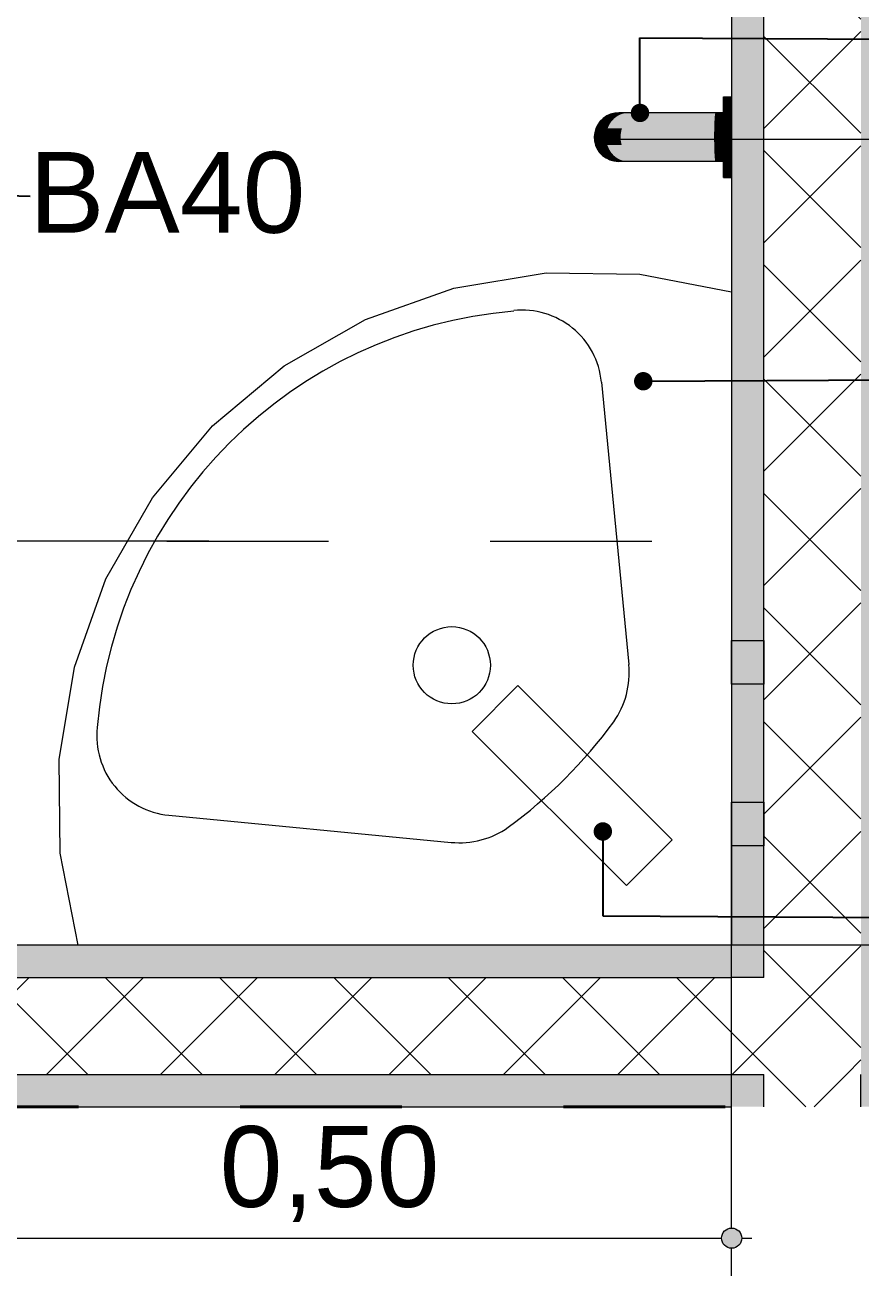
# Model space of a CAD drawing. Header units: metres. Extents: x -1.9 to 95.3, y -2.2 to 2.5.
# Drawn here: x 48.459 to 48.976, y -2.135 to -1.361 of the extents above; entities that cross this region are included whole.
import ezdxf

# ---------------------------------------------------------------- set-up
doc = ezdxf.new("R2010")
doc.units = ezdxf.units.M
doc.header["$MEASUREMENT"] = 0
doc.linetypes.add('Dashed', pattern=[0.035, 0.0225, -0.0125])
for name, color, linetype, lineweight in [('0_Caneta_No__1', 7, 'Continuous', 40), ('NOTAS-DETALHAMENTO.EXEC_Caneta_No__1', 7, 'Continuous', 40), ('NOTAS-DETALHAMENTO.EXEC_Caneta_No__241', 7, 'Continuous', 13), ('PAREDE CONSTRUIR_Caneta_No__241', 7, 'Continuous', 13), ('PAREDE CONSTRUIR_Caneta_No__255', 255, 'Continuous', 0), ('PAREDE CONSTRUIR_Caneta_No__83', 84, 'Continuous', 0)]:
    doc.layers.add(name, color=color, linetype=linetype, lineweight=lineweight)
for name, color, linetype, lineweight, true_color in [('0_Caneta_No__167', 7, 'Continuous', 0, 0x0035d5), ('0_Caneta_No__25', 7, 'Continuous', 13, 0x982312), ('EIXO HIDRÁULICO - Executivo.EXEC_Caneta_No__167', 7, 'Continuous', 0, 0x0035d5), ('LOUCAS-METAIS.ARQ_Caneta_No__13', 7, 'Continuous', 0, 0xaaaaaa), ('LOUCAS-METAIS.ARQ_Caneta_No__18', 7, 'Continuous', 0, 0xdfdfdf), ('LOUCAS-METAIS.ARQ_Caneta_No__96', 7, 'Continuous', 0, 0xb6b6b6)]:
    doc.layers.add(name, color=color, linetype=linetype, lineweight=lineweight, true_color=true_color)
doc.styles.add('GENERATED_STYLE_1', font='arial.ttf')
doc.dimstyles.new('GENERATED_STYLE__1', dxfattribs={"dimtxt": 0.05, "dimasz": 0.02375, "dimexe": 0.18, "dimexo": 0.267183, "dimgap": 0, "dimtad": 1, "dimtih": 1, "dimtoh": 1, "dimzin": 0, "dimdsep": 46, "dimtxsty": 'GENERATED_STYLE_1', "dimblk": 'ARROWHEAD_11', "dimblk1": 'ARROWHEAD_11', "dimblk2": 'ARROWHEAD_11', "dimcen": 0.09, "dimclrd": 256, "dimclre": 256, "dimclrt": 256, "dimadec": 0, "dimazin": 0, "dimtfac": 1, "dimtdec": 4, "dimtmove": 0, "dimatfit": 3, "dimfxl": 0, "dimtolj": 1, "dimtzin": 0, "dimarcsym": 0})
doc.dimstyles.new('GENERATED_STYLE__2', dxfattribs={"dimtxt": 0.05, "dimasz": 0.02375, "dimexe": 0.18, "dimexo": 0.267183, "dimgap": 0, "dimtad": 1, "dimzin": 0, "dimdsep": 46, "dimtxsty": 'GENERATED_STYLE_1', "dimblk": 'ARROWHEAD_11', "dimblk1": 'ARROWHEAD_11', "dimblk2": 'ARROWHEAD_11', "dimcen": 0.09, "dimclrd": 256, "dimclre": 256, "dimclrt": 256, "dimadec": 0, "dimazin": 0, "dimtfac": 1, "dimtdec": 4, "dimtmove": 0, "dimatfit": 3, "dimfxl": 0, "dimtolj": 1, "dimtzin": 0, "dimarcsym": 0})
doc.dimstyles.new('GENERATED_STYLE__3', dxfattribs={"dimtxt": 0.05, "dimasz": 0.02375, "dimexe": 0.18, "dimexo": 0.267183, "dimgap": 0, "dimtad": 1, "dimzin": 0, "dimdsep": 46, "dimtxsty": 'GENERATED_STYLE_1', "dimblk": 'ARROWHEAD_11', "dimblk1": 'ARROWHEAD_11', "dimblk2": 'ARROWHEAD_11', "dimcen": 0.09, "dimclrd": 256, "dimclre": 256, "dimclrt": 256, "dimadec": 0, "dimazin": 0, "dimtfac": 1, "dimtdec": 4, "dimtmove": 0, "dimatfit": 3, "dimfxl": 0, "dimtolj": 1, "dimtzin": 0, "dimarcsym": 0})
doc.dimstyles.new('GENERATED_STYLE__6', dxfattribs={"dimtxt": 0.18, "dimasz": 0.0228, "dimexe": 0.18, "dimexo": 0.0625, "dimgap": 0, "dimtad": 0, "dimtih": 1, "dimtoh": 1, "dimdec": 4, "dimzin": 0, "dimdsep": 46, "dimcen": 0.09, "dimadec": 0, "dimazin": 0, "dimtfac": 1, "dimtdec": 4, "dimtmove": 0, "dimatfit": 3, "dimldrblk": 'ARROWHEAD_11', "dimfxl": 0, "dimtolj": 1, "dimtzin": 0, "dimarcsym": 0})
pattern_1 = [(45, (47.81302, -0.830483), (-0.0353553, 0.0353553), []), (135, (47.81302, -0.830483), (0.0353553, 0.0353553), [])]

# ---------------------------------------------------------------- blocks, each defined once
blk = doc.blocks.new('*D163', base_point=(47.81302, -0.83048))
at = {"layer": '0_Caneta_No__25', "linetype": 'Continuous', "lineweight": 13, "true_color": 0x982312}
for points in [[(49.07873, -1.43142), (49.07921, -1.43381), (49.08056, -1.43584), (49.08259, -1.43719), (49.08498, -1.43767), (49.08737, -1.43719), (49.0894, -1.43584), (49.09076, -1.43381), (49.09123, -1.43142), (49.09076, -1.42903), (49.0894, -1.427), (49.08737, -1.42564), (49.08498, -1.42517), (49.08259, -1.42564), (49.08056, -1.427), (49.07921, -1.42903)], [(49.07873, -1.93), (49.07921, -1.93239), (49.08056, -1.93442), (49.08259, -1.93577), (49.08498, -1.93625), (49.08737, -1.93577), (49.0894, -1.93442), (49.09076, -1.93239), (49.09123, -1.93), (49.09076, -1.92761), (49.0894, -1.92558), (49.08737, -1.92422), (49.08498, -1.92375), (49.08259, -1.92422), (49.08056, -1.92558), (49.07921, -1.92761)]]:
    blk.add_hatch(color=24, dxfattribs=at).paths.add_polyline_path(points)
at = {"layer": '0_Caneta_No__25', "color": 24, "linetype": 'Continuous', "lineweight": 13, "true_color": 0x982312}
for p, q in [((49.07873, -1.43142), (48.8178, -1.43142)), ((49.10842, -1.43142), (49.09123, -1.43142)), ((49.08498, -1.92375), (49.08498, -1.43767)), ((49.07873, -1.93), (48.8178, -1.93)), ((49.10842, -1.93), (49.09123, -1.93)), ((49.08498, -1.9425), (49.08498, -1.93625))]:
    blk.add_line(p, q, dxfattribs=at)
for centre in [(49.08498, -1.43142), (49.08498, -1.93)]:
    blk.add_circle(centre, 0.00625, dxfattribs=at)
at = {"layer": '0_Caneta_No__25', "color": 24, "lineweight": 13, "true_color": 0x982312, "insert": (49.07498, -1.74744), "char_height": 0.05, "attachment_point": 7, "rotation": 90, "style": 'GENERATED_STYLE_1'}
blk.add_mtext('\\A1;{\\pql;\\fArial|b0|i0|c0|p0;\\W1.000000;0,50}', dxfattribs=at)
blk = doc.blocks.new('ARROWHEAD_11')
at = {"color": 0, "linetype": 'Continuous', "lineweight": 0}
blk.add_line((0, 0), (-1, 0), dxfattribs=at)
at = {"color": 0, "linetype": 'Continuous', "lineweight": 0, "const_width": 0.25, "flags": 128}
blk.add_lwpolyline([(-0.125, 0, 1), (0.125, 0, 1)], format="xyb", close=True, dxfattribs=at)
blk = doc.blocks.new('*D164', base_point=(47.81302, -0.83048))
at = {"layer": '0_Caneta_No__25', "linetype": 'Continuous', "lineweight": 13, "true_color": 0x982312}
for points in [[(49.07873, -0.23267), (49.07921, -0.23506), (49.08056, -0.23708), (49.08259, -0.23844), (49.08498, -0.23892), (49.08737, -0.23844), (49.0894, -0.23708), (49.09076, -0.23506), (49.09123, -0.23267), (49.09076, -0.23027), (49.0894, -0.22825), (49.08737, -0.22689), (49.08498, -0.22642), (49.08259, -0.22689), (49.08056, -0.22825), (49.07921, -0.23027)], [(49.07873, -1.43142), (49.07921, -1.43381), (49.08056, -1.43584), (49.08259, -1.43719), (49.08498, -1.43767), (49.08737, -1.43719), (49.0894, -1.43584), (49.09076, -1.43381), (49.09123, -1.43142), (49.09076, -1.42903), (49.0894, -1.427), (49.08737, -1.42564), (49.08498, -1.42517), (49.08259, -1.42564), (49.08056, -1.427), (49.07921, -1.42903)]]:
    blk.add_hatch(color=24, dxfattribs=at).paths.add_polyline_path(points)
at = {"layer": '0_Caneta_No__25', "color": 24, "linetype": 'Continuous', "lineweight": 13, "true_color": 0x982312}
for p, q in [((49.08498, -0.22642), (49.08498, -0.22017)), ((49.07873, -0.23267), (48.8178, -0.23267)), ((49.08498, -1.42517), (49.08498, -0.23892)), ((49.10842, -0.23267), (49.09123, -0.23267)), ((49.07873, -1.43142), (48.8178, -1.43142)), ((49.10842, -1.43142), (49.09123, -1.43142))]:
    blk.add_line(p, q, dxfattribs=at)
for centre in [(49.08498, -0.23267), (49.08498, -1.43142)]:
    blk.add_circle(centre, 0.00625, dxfattribs=at)
at = {"layer": '0_Caneta_No__25', "color": 24, "lineweight": 13, "true_color": 0x982312, "insert": (49.07498, -0.89877), "char_height": 0.05, "attachment_point": 7, "rotation": 90, "style": 'GENERATED_STYLE_1'}
blk.add_mtext('\\A1;{\\pql;\\fArial|b0|i0|c0|p0;\\W1.000000;1,20}', dxfattribs=at)
blk = doc.blocks.new('*D174', base_point=(47.81302, -0.83048))
at = {"layer": '0_Caneta_No__25', "linetype": 'Continuous', "lineweight": 13, "true_color": 0x982312}
for points in [[(48.38967, -2.11125), (48.39014, -2.11364), (48.3915, -2.11566), (48.39353, -2.11702), (48.39592, -2.1175), (48.39831, -2.11702), (48.40034, -2.11566), (48.40169, -2.11364), (48.40217, -2.11125), (48.40169, -2.10885), (48.40034, -2.10683), (48.39831, -2.10547), (48.39592, -2.105), (48.39353, -2.10547), (48.3915, -2.10683), (48.39014, -2.10885)], [(48.88967, -2.11125), (48.89014, -2.11364), (48.8915, -2.11566), (48.89353, -2.11702), (48.89592, -2.1175), (48.89831, -2.11702), (48.90034, -2.11566), (48.90169, -2.11364), (48.90217, -2.11125), (48.90169, -2.10885), (48.90034, -2.10683), (48.89831, -2.10547), (48.89592, -2.105), (48.89353, -2.10547), (48.8915, -2.10683), (48.89014, -2.10885)]]:
    blk.add_hatch(color=24, dxfattribs=at).paths.add_polyline_path(points)
at = {"layer": '0_Caneta_No__25', "color": 24, "linetype": 'Continuous', "lineweight": 13, "true_color": 0x982312}
for p, q in [((48.39592, -2.105), (48.39592, -1.84406)), ((48.89592, -2.105), (48.89592, -1.84406)), ((48.40217, -2.11125), (48.88967, -2.11125)), ((48.90217, -2.11125), (48.90842, -2.11125)), ((48.39592, -2.13468), (48.39592, -2.1175)), ((48.89592, -2.13468), (48.89592, -2.1175))]:
    blk.add_line(p, q, dxfattribs=at)
for centre in [(48.39592, -2.11125), (48.89592, -2.11125)]:
    blk.add_circle(centre, 0.00625, dxfattribs=at)
at = {"layer": '0_Caneta_No__25', "color": 24, "lineweight": 13, "true_color": 0x982312, "insert": (48.57919, -2.10125), "char_height": 0.05, "attachment_point": 7, "style": 'GENERATED_STYLE_1'}
blk.add_mtext('\\A1;{\\pql;\\fArial|b0|i0|c0|p0;\\W1.000000;0,50}', dxfattribs=at)
blk = doc.blocks.new('*D175', base_point=(47.81302, -0.83048))
at = {"layer": '0_Caneta_No__167', "linetype": 'Continuous', "lineweight": 0, "true_color": 0x0035d5}
for points in [[(48.29912, -1.68), (48.29959, -1.68239), (48.30095, -1.68442), (48.30297, -1.68577), (48.30537, -1.68625), (48.30776, -1.68577), (48.30978, -1.68442), (48.31114, -1.68239), (48.31162, -1.68), (48.31114, -1.67761), (48.30978, -1.67558), (48.30776, -1.67422), (48.30537, -1.67375), (48.30297, -1.67422), (48.30095, -1.67558), (48.29959, -1.67761)], [(48.29912, -1.93), (48.29959, -1.93239), (48.30095, -1.93442), (48.30297, -1.93577), (48.30537, -1.93625), (48.30776, -1.93577), (48.30978, -1.93442), (48.31114, -1.93239), (48.31162, -1.93), (48.31114, -1.92761), (48.30978, -1.92558), (48.30776, -1.92422), (48.30537, -1.92375), (48.30297, -1.92422), (48.30095, -1.92558), (48.29959, -1.92761)]]:
    blk.add_hatch(color=162, dxfattribs=at).paths.add_polyline_path(points)
at = {"layer": '0_Caneta_No__167', "color": 162, "linetype": 'Continuous', "lineweight": 0, "true_color": 0x0035d5}
for p, q in [((48.30537, -1.67375), (48.30537, -1.6675)), ((48.29912, -1.68), (48.28193, -1.68)), ((48.30537, -1.92375), (48.30537, -1.68625)), ((48.57255, -1.68), (48.31162, -1.68)), ((48.29912, -1.93), (48.28193, -1.93)), ((48.57255, -1.93), (48.31162, -1.93)), ((48.30537, -1.9425), (48.30537, -1.93625))]:
    blk.add_line(p, q, dxfattribs=at)
for centre in [(48.30537, -1.68), (48.30537, -1.93)]:
    blk.add_circle(centre, 0.00625, dxfattribs=at)
at = {"layer": '0_Caneta_No__167', "color": 162, "lineweight": 0, "true_color": 0x0035d5, "insert": (48.29537, -1.87173), "char_height": 0.05, "attachment_point": 7, "rotation": 90, "style": 'GENERATED_STYLE_1'}
blk.add_mtext('\\A1;{\\pql;\\fArial|b0|i0|c0|p0;\\W1.000000;0,25}', dxfattribs=at)

msp = doc.modelspace()

# ---------------------------------------------------------------- hatches: boundary and pattern name
at = {"layer": 'LOUCAS-METAIS.ARQ_Caneta_No__18', "linetype": 'Continuous', "lineweight": 0, "true_color": 0xdfdfdf}
for points in [[(48.89592, -1.40566), (48.89592, -1.4051), (48.89092, -1.4051), (48.89092, -1.40566)], [(48.89092, -1.40838), (48.89592, -1.40838), (48.89592, -1.40566), (48.89092, -1.40566)], [(48.89092, -1.41303), (48.89592, -1.41303), (48.89592, -1.40838), (48.89092, -1.40838)], [(48.82263, -1.41585), (48.82103, -1.41585), (48.81865, -1.41691), (48.82029, -1.41691)], [(48.82029, -1.41691), (48.82527, -1.41691), (48.82743, -1.41585), (48.82263, -1.41585)], [(48.82263, -1.41585), (48.82512, -1.41522), (48.82357, -1.41522), (48.82103, -1.41585)], [(48.82743, -1.41585), (48.82973, -1.41522), (48.82512, -1.41522), (48.82263, -1.41585)], [(48.82768, -1.41504), (48.82618, -1.41504), (48.82357, -1.41522), (48.82512, -1.41522)], [(48.82973, -1.41522), (48.8321, -1.41504), (48.82768, -1.41504), (48.82512, -1.41522)], [(48.83329, -1.41691), (48.83517, -1.41585), (48.82743, -1.41585), (48.82527, -1.41691)], [(48.82743, -1.41585), (48.83517, -1.41585), (48.83716, -1.41522), (48.82973, -1.41522)], [(48.83921, -1.41504), (48.8321, -1.41504), (48.82973, -1.41522), (48.83716, -1.41522)], [(48.83329, -1.41691), (48.84395, -1.41691), (48.84544, -1.41585), (48.83517, -1.41585)], [(48.83517, -1.41585), (48.84544, -1.41585), (48.84704, -1.41522), (48.83716, -1.41522)], [(48.84867, -1.41504), (48.83921, -1.41504), (48.83716, -1.41522), (48.84704, -1.41522)], [(48.85775, -1.41585), (48.84544, -1.41585), (48.84395, -1.41691), (48.85671, -1.41691)], [(48.85775, -1.41585), (48.85886, -1.41522), (48.84704, -1.41522), (48.84544, -1.41585)], [(48.85886, -1.41522), (48.86, -1.41504), (48.84867, -1.41504), (48.84704, -1.41522)], [(48.87094, -1.41691), (48.87147, -1.41585), (48.85775, -1.41585), (48.85671, -1.41691)], [(48.85775, -1.41585), (48.87147, -1.41585), (48.87204, -1.41522), (48.85886, -1.41522)], [(48.87263, -1.41504), (48.86, -1.41504), (48.85886, -1.41522), (48.87204, -1.41522)], [(48.88564, -1.41585), (48.87147, -1.41585), (48.87094, -1.41691), (48.88551, -1.41691)], [(48.88579, -1.41522), (48.87204, -1.41522), (48.87147, -1.41585), (48.88564, -1.41585)], [(48.88579, -1.41522), (48.88593, -1.41504), (48.87263, -1.41504), (48.87204, -1.41522)], [(48.89092, -1.41691), (48.89092, -1.41585), (48.88564, -1.41585), (48.88551, -1.41691)], [(48.88564, -1.41585), (48.89092, -1.41585), (48.89092, -1.41522), (48.88579, -1.41522)], [(48.89092, -1.41504), (48.88593, -1.41504), (48.88579, -1.41522), (48.89092, -1.41522)], [(48.89092, -1.41919), (48.89592, -1.41919), (48.89592, -1.41303), (48.89092, -1.41303)], [(48.81481, -1.42231), (48.81306, -1.42231), (48.81191, -1.42466), (48.81368, -1.42466)], [(48.81632, -1.42019), (48.8146, -1.42019), (48.81306, -1.42231), (48.81481, -1.42231)], [(48.81368, -1.42466), (48.81916, -1.42466), (48.8202, -1.42231), (48.81481, -1.42231)], [(48.8146, -1.42019), (48.81632, -1.42019), (48.81816, -1.41838), (48.81648, -1.41838)], [(48.8202, -1.42231), (48.8216, -1.42019), (48.81632, -1.42019), (48.81481, -1.42231)], [(48.8216, -1.42019), (48.8233, -1.41838), (48.81816, -1.41838), (48.81632, -1.42019)], [(48.82029, -1.41691), (48.81865, -1.41691), (48.81648, -1.41838), (48.81816, -1.41838)], [(48.8233, -1.41838), (48.82527, -1.41691), (48.82029, -1.41691), (48.81816, -1.41838)], [(48.81916, -1.42466), (48.82799, -1.42466), (48.82889, -1.42231), (48.8202, -1.42231)], [(48.82889, -1.42231), (48.8301, -1.42019), (48.8216, -1.42019), (48.8202, -1.42231)], [(48.8301, -1.42019), (48.83158, -1.41838), (48.8233, -1.41838), (48.8216, -1.42019)], [(48.8233, -1.41838), (48.83158, -1.41838), (48.83329, -1.41691), (48.82527, -1.41691)], [(48.82799, -1.42466), (48.83972, -1.42466), (48.84044, -1.42231), (48.82889, -1.42231)], [(48.82889, -1.42231), (48.84044, -1.42231), (48.84141, -1.42019), (48.8301, -1.42019)], [(48.84141, -1.42019), (48.84259, -1.41838), (48.83158, -1.41838), (48.8301, -1.42019)], [(48.84259, -1.41838), (48.84395, -1.41691), (48.83329, -1.41691), (48.83158, -1.41838)], [(48.85377, -1.42466), (48.85427, -1.42231), (48.84044, -1.42231), (48.83972, -1.42466)], [(48.85427, -1.42231), (48.85494, -1.42019), (48.84141, -1.42019), (48.84044, -1.42231)], [(48.84141, -1.42019), (48.85494, -1.42019), (48.85576, -1.41838), (48.84259, -1.41838)], [(48.85576, -1.41838), (48.85671, -1.41691), (48.84395, -1.41691), (48.84259, -1.41838)], [(48.86969, -1.42231), (48.85427, -1.42231), (48.85377, -1.42466), (48.86943, -1.42466)], [(48.87003, -1.42019), (48.85494, -1.42019), (48.85427, -1.42231), (48.86969, -1.42231)], [(48.87003, -1.42019), (48.87045, -1.41838), (48.85576, -1.41838), (48.85494, -1.42019)], [(48.87045, -1.41838), (48.87094, -1.41691), (48.85671, -1.41691), (48.85576, -1.41838)], [(48.8852, -1.42231), (48.86969, -1.42231), (48.86943, -1.42466), (48.88513, -1.42466)], [(48.88528, -1.42019), (48.87003, -1.42019), (48.86969, -1.42231), (48.8852, -1.42231)], [(48.87003, -1.42019), (48.88528, -1.42019), (48.88539, -1.41838), (48.87045, -1.41838)], [(48.88551, -1.41691), (48.87094, -1.41691), (48.87045, -1.41838), (48.88539, -1.41838)], [(48.89092, -1.42466), (48.89092, -1.42231), (48.8852, -1.42231), (48.88513, -1.42466)], [(48.89092, -1.42231), (48.89092, -1.42019), (48.88528, -1.42019), (48.8852, -1.42231)], [(48.89092, -1.42019), (48.89092, -1.41838), (48.88539, -1.41838), (48.88528, -1.42019)], [(48.89092, -1.41838), (48.89092, -1.41691), (48.88551, -1.41691), (48.88539, -1.41838)], [(48.89092, -1.42631), (48.89592, -1.42631), (48.89592, -1.41919), (48.89092, -1.41919)], [(48.81298, -1.42717), (48.81119, -1.42717), (48.81092, -1.42977), (48.81271, -1.42977)], [(48.81271, -1.42977), (48.81092, -1.42977), (48.8111, -1.43238), (48.81289, -1.43238)], [(48.81119, -1.42717), (48.81298, -1.42717), (48.81368, -1.42466), (48.81191, -1.42466)], [(48.81271, -1.42977), (48.81826, -1.42977), (48.81851, -1.42717), (48.81298, -1.42717)], [(48.81289, -1.43238), (48.81843, -1.43238), (48.81826, -1.42977), (48.81271, -1.42977)], [(48.81851, -1.42717), (48.81916, -1.42466), (48.81368, -1.42466), (48.81298, -1.42717)], [(48.81826, -1.42977), (48.82721, -1.42977), (48.82742, -1.42717), (48.81851, -1.42717)], [(48.82735, -1.43238), (48.82721, -1.42977), (48.81826, -1.42977), (48.81843, -1.43238)], [(48.82742, -1.42717), (48.82799, -1.42466), (48.81916, -1.42466), (48.81851, -1.42717)], [(48.82721, -1.42977), (48.8391, -1.42977), (48.83927, -1.42717), (48.82742, -1.42717)], [(48.82735, -1.43238), (48.83921, -1.43238), (48.8391, -1.42977), (48.82721, -1.42977)], [(48.83927, -1.42717), (48.83972, -1.42466), (48.82799, -1.42466), (48.82742, -1.42717)], [(48.85334, -1.42977), (48.85346, -1.42717), (48.83927, -1.42717), (48.8391, -1.42977)], [(48.85342, -1.43238), (48.85334, -1.42977), (48.8391, -1.42977), (48.83921, -1.43238)], [(48.83927, -1.42717), (48.85346, -1.42717), (48.85377, -1.42466), (48.83972, -1.42466)], [(48.86927, -1.42717), (48.85346, -1.42717), (48.85334, -1.42977), (48.86921, -1.42977)], [(48.86921, -1.42977), (48.85334, -1.42977), (48.85342, -1.43238), (48.86925, -1.43238)], [(48.86927, -1.42717), (48.86943, -1.42466), (48.85377, -1.42466), (48.85346, -1.42717)], [(48.88509, -1.42717), (48.86927, -1.42717), (48.86921, -1.42977), (48.88508, -1.42977)], [(48.88508, -1.42977), (48.86921, -1.42977), (48.86925, -1.43238), (48.88509, -1.43238)], [(48.86927, -1.42717), (48.88509, -1.42717), (48.88513, -1.42466), (48.86943, -1.42466)], [(48.89092, -1.42977), (48.89092, -1.42717), (48.88509, -1.42717), (48.88508, -1.42977)], [(48.89092, -1.43238), (48.89092, -1.42977), (48.88508, -1.42977), (48.88509, -1.43238)], [(48.88509, -1.42717), (48.89092, -1.42717), (48.89092, -1.42466), (48.88513, -1.42466)], [(48.89092, -1.43376), (48.89592, -1.43376), (48.89592, -1.42631), (48.89092, -1.42631)], [(48.81289, -1.43238), (48.8111, -1.43238), (48.81174, -1.43492), (48.81351, -1.43492)], [(48.81351, -1.43492), (48.81174, -1.43492), (48.8128, -1.43731), (48.81455, -1.43731)], [(48.81599, -1.43947), (48.81455, -1.43731), (48.8128, -1.43731), (48.81426, -1.43947)], [(48.819, -1.43492), (48.81843, -1.43238), (48.81289, -1.43238), (48.81351, -1.43492)], [(48.81997, -1.43731), (48.819, -1.43492), (48.81351, -1.43492), (48.81455, -1.43731)], [(48.81599, -1.43947), (48.81426, -1.43947), (48.81608, -1.44135), (48.81777, -1.44135)], [(48.81997, -1.43731), (48.81455, -1.43731), (48.81599, -1.43947), (48.82129, -1.43947)], [(48.81777, -1.44135), (48.82294, -1.44135), (48.82129, -1.43947), (48.81599, -1.43947)], [(48.82785, -1.43492), (48.82735, -1.43238), (48.81843, -1.43238), (48.819, -1.43492)], [(48.81997, -1.43731), (48.82869, -1.43731), (48.82785, -1.43492), (48.819, -1.43492)], [(48.82129, -1.43947), (48.82984, -1.43947), (48.82869, -1.43731), (48.81997, -1.43731)], [(48.83127, -1.44135), (48.82984, -1.43947), (48.82129, -1.43947), (48.82294, -1.44135)], [(48.82785, -1.43492), (48.83961, -1.43492), (48.83921, -1.43238), (48.82735, -1.43238)], [(48.84028, -1.43731), (48.83961, -1.43492), (48.82785, -1.43492), (48.82869, -1.43731)], [(48.84119, -1.43947), (48.84028, -1.43731), (48.82869, -1.43731), (48.82984, -1.43947)], [(48.83127, -1.44135), (48.84233, -1.44135), (48.84119, -1.43947), (48.82984, -1.43947)], [(48.85369, -1.43492), (48.85342, -1.43238), (48.83921, -1.43238), (48.83961, -1.43492)], [(48.84028, -1.43731), (48.85416, -1.43731), (48.85369, -1.43492), (48.83961, -1.43492)], [(48.85416, -1.43731), (48.84028, -1.43731), (48.84119, -1.43947), (48.8548, -1.43947)], [(48.84233, -1.44135), (48.85559, -1.44135), (48.8548, -1.43947), (48.84119, -1.43947)], [(48.86925, -1.43238), (48.85342, -1.43238), (48.85369, -1.43492), (48.86939, -1.43492)], [(48.86939, -1.43492), (48.85369, -1.43492), (48.85416, -1.43731), (48.86963, -1.43731)], [(48.86996, -1.43947), (48.86963, -1.43731), (48.85416, -1.43731), (48.8548, -1.43947)], [(48.86996, -1.43947), (48.8548, -1.43947), (48.85559, -1.44135), (48.87036, -1.44135)], [(48.88509, -1.43238), (48.86925, -1.43238), (48.86939, -1.43492), (48.88512, -1.43492)], [(48.88512, -1.43492), (48.86939, -1.43492), (48.86963, -1.43731), (48.88518, -1.43731)], [(48.88526, -1.43947), (48.88518, -1.43731), (48.86963, -1.43731), (48.86996, -1.43947)], [(48.88526, -1.43947), (48.86996, -1.43947), (48.87036, -1.44135), (48.88537, -1.44135)], [(48.89092, -1.43492), (48.89092, -1.43238), (48.88509, -1.43238), (48.88512, -1.43492)], [(48.89092, -1.43731), (48.89092, -1.43492), (48.88512, -1.43492), (48.88518, -1.43731)], [(48.88526, -1.43947), (48.89092, -1.43947), (48.89092, -1.43731), (48.88518, -1.43731)], [(48.89092, -1.44135), (48.89092, -1.43947), (48.88526, -1.43947), (48.88537, -1.44135)], [(48.89592, -1.44088), (48.89592, -1.43376), (48.89092, -1.43376), (48.89092, -1.44088)], [(48.81777, -1.44135), (48.81608, -1.44135), (48.81819, -1.44289), (48.81984, -1.44289)], [(48.82486, -1.44289), (48.82294, -1.44135), (48.81777, -1.44135), (48.81984, -1.44289)], [(48.82054, -1.44404), (48.82215, -1.44404), (48.81984, -1.44289), (48.81819, -1.44289)], [(48.82699, -1.44404), (48.82486, -1.44289), (48.81984, -1.44289), (48.82215, -1.44404)], [(48.82215, -1.44404), (48.82054, -1.44404), (48.82306, -1.44476), (48.82461, -1.44476)], [(48.82927, -1.44476), (48.82699, -1.44404), (48.82215, -1.44404), (48.82461, -1.44476)], [(48.82486, -1.44289), (48.83293, -1.44289), (48.83127, -1.44135), (48.82294, -1.44135)], [(48.82461, -1.44476), (48.82306, -1.44476), (48.82566, -1.44503), (48.82717, -1.44503)], [(48.83162, -1.44503), (48.82927, -1.44476), (48.82461, -1.44476), (48.82717, -1.44503)], [(48.83478, -1.44404), (48.83293, -1.44289), (48.82486, -1.44289), (48.82699, -1.44404)], [(48.83676, -1.44476), (48.83478, -1.44404), (48.82699, -1.44404), (48.82927, -1.44476)], [(48.83676, -1.44476), (48.82927, -1.44476), (48.83162, -1.44503), (48.8388, -1.44503)], [(48.84366, -1.44289), (48.84233, -1.44135), (48.83127, -1.44135), (48.83293, -1.44289)], [(48.84514, -1.44404), (48.84366, -1.44289), (48.83293, -1.44289), (48.83478, -1.44404)], [(48.84671, -1.44476), (48.84514, -1.44404), (48.83478, -1.44404), (48.83676, -1.44476)], [(48.84671, -1.44476), (48.83676, -1.44476), (48.8388, -1.44503), (48.84834, -1.44503)], [(48.85651, -1.44289), (48.85559, -1.44135), (48.84233, -1.44135), (48.84366, -1.44289)], [(48.84514, -1.44404), (48.85754, -1.44404), (48.85651, -1.44289), (48.84366, -1.44289)], [(48.85754, -1.44404), (48.84514, -1.44404), (48.84671, -1.44476), (48.85864, -1.44476)], [(48.84834, -1.44503), (48.85977, -1.44503), (48.85864, -1.44476), (48.84671, -1.44476)], [(48.87084, -1.44289), (48.87036, -1.44135), (48.85559, -1.44135), (48.85651, -1.44289)], [(48.87084, -1.44289), (48.85651, -1.44289), (48.85754, -1.44404), (48.87136, -1.44404)], [(48.87193, -1.44476), (48.87136, -1.44404), (48.85754, -1.44404), (48.85864, -1.44476)], [(48.87193, -1.44476), (48.85864, -1.44476), (48.85977, -1.44503), (48.87251, -1.44503)], [(48.88537, -1.44135), (48.87036, -1.44135), (48.87084, -1.44289), (48.88548, -1.44289)], [(48.88562, -1.44404), (48.88548, -1.44289), (48.87084, -1.44289), (48.87136, -1.44404)], [(48.87193, -1.44476), (48.88576, -1.44476), (48.88562, -1.44404), (48.87136, -1.44404)], [(48.8859, -1.44503), (48.88576, -1.44476), (48.87193, -1.44476), (48.87251, -1.44503)], [(48.89092, -1.44289), (48.89092, -1.44135), (48.88537, -1.44135), (48.88548, -1.44289)], [(48.89092, -1.44404), (48.89092, -1.44289), (48.88548, -1.44289), (48.88562, -1.44404)], [(48.89092, -1.44476), (48.89092, -1.44404), (48.88562, -1.44404), (48.88576, -1.44476)], [(48.8859, -1.44503), (48.89092, -1.44503), (48.89092, -1.44476), (48.88576, -1.44476)], [(48.89592, -1.44704), (48.89592, -1.44088), (48.89092, -1.44088), (48.89092, -1.44704)], [(48.89092, -1.45168), (48.89592, -1.45168), (48.89592, -1.44704), (48.89092, -1.44704)], [(48.89092, -1.45441), (48.89592, -1.45441), (48.89592, -1.45168), (48.89092, -1.45168)], [(48.89592, -1.45496), (48.89592, -1.45441), (48.89092, -1.45441), (48.89092, -1.45496)]]:
    msp.add_hatch(color=254, dxfattribs=at).paths.add_polyline_path(points)
at = {"layer": 'PAREDE CONSTRUIR_Caneta_No__255', "linetype": 'Continuous', "lineweight": 0}
for points in [[(48.91592, -1.93), (48.91592, -0.23267), (48.89592, -0.23267), (48.89592, -1.93)], [(48.97592, -2.03), (48.99592, -2.03), (48.99592, -0.23267), (48.97592, -0.23267)], [(46.89186, -1.95), (48.89592, -1.95), (48.89592, -1.93), (46.89186, -1.93)], [(48.89592, -1.93), (48.89592, -1.95), (48.91592, -1.95), (48.91592, -1.93)], [(47.44354, -2.03), (48.89592, -2.03), (48.89592, -2.01), (47.44354, -2.01)], [(48.89592, -2.01), (48.89592, -2.03), (48.91592, -2.03), (48.91592, -2.01)]]:
    msp.add_hatch(color=255, dxfattribs=at).paths.add_polyline_path(points)
at = {"layer": 'PAREDE CONSTRUIR_Caneta_No__83', "linetype": 'Continuous', "lineweight": 0}
h = msp.add_hatch(dxfattribs=at)
h.set_pattern_fill('Placomur_000b', color=84, style=0, pattern_type=2)
h.set_pattern_definition(pattern_1)
h.paths.add_polyline_path([(48.97592, -1.95), (48.97592, -0.23267), (48.91592, -0.23267), (48.91592, -1.95)])
h = msp.add_hatch(dxfattribs=at)
h.set_pattern_fill('Placomur_000b', color=84, style=0, pattern_type=2)
h.set_pattern_definition(pattern_1)
h.paths.add_polyline_path([(47.42354, -2.01), (48.89592, -2.01), (48.89592, -1.95), (47.42354, -1.95)])
h = msp.add_hatch(dxfattribs=at)
h.set_pattern_fill('Placomur_000b', color=84, style=0, pattern_type=2)
h.set_pattern_definition(pattern_1)
h.paths.add_polyline_path([(48.89592, -1.95), (48.89592, -2.01), (48.91592, -2.01), (48.91592, -1.95)])
h = msp.add_hatch(dxfattribs=at)
h.set_pattern_fill('Placomur_000b', color=84, style=0, pattern_type=2)
h.set_pattern_definition(pattern_1)
h.paths.add_polyline_path([(48.91592, -1.95), (48.91592, -2.01), (48.97592, -2.01), (48.97592, -1.95)])
h = msp.add_hatch(dxfattribs=at)
h.set_pattern_fill('Placomur_000b', color=84, style=0, pattern_type=2)
h.set_pattern_definition(pattern_1)
h.paths.add_polyline_path([(48.97592, -2.01), (48.91592, -2.01), (48.91592, -2.03), (48.97592, -2.03)])

# ---------------------------------------------------------------- linework, layer by layer
at = {"layer": '0_Caneta_No__1', "color": 7, "linetype": 'Dashed', "lineweight": 40}
msp.add_lwpolyline([(46.79186, -2.03), (48.99592, -2.03), (48.99592, -0.03267), (46.79186, -0.03267)], close=True, dxfattribs=at)
at = {"layer": 'EIXO HIDRÁULICO - Executivo.EXEC_Caneta_No__167', "color": 162, "linetype": 'Dashed', "lineweight": 0, "true_color": 0x0035d5}
msp.add_line((47.94647, -1.68), (48.89592, -1.68), dxfattribs=at)
at = {"layer": 'LOUCAS-METAIS.ARQ_Caneta_No__13', "color": 253, "linetype": 'Continuous', "lineweight": 0, "true_color": 0xaaaaaa}
for p, q in [((48.81538, -1.58159), (48.83228, -1.75634)), ((48.5477, -1.84955), (48.72235, -1.86639))]:
    msp.add_line(p, q, dxfattribs=at)
for points in [[(48.49155, -1.93), (48.4806, -1.8731), (48.47986, -1.81515), (48.48935, -1.75799), (48.50878, -1.7034), (48.53754, -1.6531), (48.57472, -1.60866), (48.61915, -1.5715), (48.66944, -1.54277), (48.72402, -1.52337), (48.78115, -1.51392), (48.83906, -1.51471), (48.89592, -1.52572), (48.89592, -1.93)], [(48.89592, -1.7685), (48.89592, -1.7415), (48.91592, -1.7415), (48.91592, -1.7685)], [(48.89592, -1.8685), (48.89592, -1.8415), (48.91592, -1.8415), (48.91592, -1.8685)]]:
    msp.add_lwpolyline(points, close=True, dxfattribs=at)
for centre, major_axis, start_param, end_param in [((48.78454, -1.81898), (0, 0.28225), 0.082705, 1.486579), ((48.76637, -1.58634), (0, 0.04927), 4.808863, 6.390802), ((48.77964, -1.76144), (0, 0.05292), 4.101741, 4.808863), ((48.55242, -1.80051), (0, 0.04927), 1.463574, 3.045513), ((48.57704, -1.61095), (0, 0.30538), 3.775287, 4.078647), ((48.72742, -1.81371), (0, 0.05292), 3.045513, 3.752635)]:
    msp.add_ellipse(centre, major_axis=major_axis, ratio=0.999372, start_param=start_param, end_param=end_param, dxfattribs=at)
msp.add_ellipse((48.7228, -1.75677), major_axis=(0, 0.02388), ratio=0.999372, dxfattribs=at)
at = {"layer": 'LOUCAS-METAIS.ARQ_Caneta_No__96', "color": 253, "linetype": 'Continuous', "lineweight": 0, "true_color": 0xb6b6b6}
for p, q in [((48.89092, -1.40566), (48.89092, -1.4051)), ((48.89092, -1.4051), (48.89592, -1.4051)), ((48.89092, -1.40838), (48.89092, -1.40566)), ((48.89092, -1.41303), (48.89092, -1.40838)), ((48.89592, -1.40566), (48.89592, -1.4051)), ((48.89592, -1.40838), (48.89592, -1.40566)), ((48.89592, -1.41303), (48.89592, -1.40838)), ((48.82103, -1.41585), (48.81865, -1.41691)), ((48.82357, -1.41522), (48.82103, -1.41585)), ((48.82618, -1.41504), (48.82357, -1.41522)), ((48.82768, -1.41504), (48.82618, -1.41504)), ((48.8321, -1.41504), (48.82768, -1.41504)), ((48.83921, -1.41504), (48.8321, -1.41504)), ((48.84867, -1.41504), (48.83921, -1.41504)), ((48.86, -1.41504), (48.84867, -1.41504)), ((48.87263, -1.41504), (48.86, -1.41504)), ((48.88593, -1.41504), (48.87263, -1.41504)), ((48.89092, -1.41504), (48.88593, -1.41504)), ((48.89092, -1.41919), (48.89092, -1.41303)), ((48.89592, -1.41919), (48.89592, -1.41303)), ((48.81306, -1.42231), (48.81191, -1.42466)), ((48.8146, -1.42019), (48.81306, -1.42231)), ((48.81648, -1.41838), (48.8146, -1.42019)), ((48.81865, -1.41691), (48.81648, -1.41838)), ((48.89092, -1.42631), (48.89092, -1.41919)), ((48.89592, -1.42631), (48.89592, -1.41919)), ((48.81119, -1.42717), (48.81092, -1.42977)), ((48.81092, -1.42977), (48.8111, -1.43238)), ((48.81191, -1.42466), (48.81119, -1.42717)), ((48.89092, -1.43376), (48.89092, -1.42631)), ((48.89592, -1.43376), (48.89592, -1.42631)), ((48.8111, -1.43238), (48.81174, -1.43492)), ((48.81174, -1.43492), (48.8128, -1.43731)), ((48.8128, -1.43731), (48.81426, -1.43947)), ((48.81426, -1.43947), (48.81608, -1.44135)), ((48.89092, -1.44088), (48.89092, -1.43376)), ((48.89592, -1.44088), (48.89592, -1.43376)), ((48.81608, -1.44135), (48.81819, -1.44289)), ((48.81819, -1.44289), (48.82054, -1.44404)), ((48.82054, -1.44404), (48.82306, -1.44476)), ((48.82306, -1.44476), (48.82566, -1.44503)), ((48.82717, -1.44503), (48.82566, -1.44503)), ((48.83162, -1.44503), (48.82717, -1.44503)), ((48.8388, -1.44503), (48.83162, -1.44503)), ((48.84834, -1.44503), (48.8388, -1.44503)), ((48.85977, -1.44503), (48.84834, -1.44503)), ((48.87251, -1.44503), (48.85977, -1.44503)), ((48.8859, -1.44503), (48.87251, -1.44503)), ((48.89092, -1.44503), (48.8859, -1.44503)), ((48.89092, -1.44704), (48.89092, -1.44088)), ((48.89092, -1.45168), (48.89092, -1.44704)), ((48.89592, -1.44704), (48.89592, -1.44088)), ((48.89592, -1.45168), (48.89592, -1.44704)), ((48.89092, -1.45441), (48.89092, -1.45168)), ((48.89092, -1.45496), (48.89092, -1.45441)), ((48.89092, -1.45496), (48.89592, -1.45496)), ((48.89592, -1.45441), (48.89592, -1.45168)), ((48.89592, -1.45496), (48.89592, -1.45441))]:
    msp.add_line(p, q, dxfattribs=at)
msp.add_lwpolyline([(48.76372, -1.76941), (48.73544, -1.7977), (48.8309, -1.89316), (48.85918, -1.86487)], close=True, dxfattribs=at)
at = {"layer": 'PAREDE CONSTRUIR_Caneta_No__241', "color": 7, "linetype": 'Continuous', "lineweight": 13}
for p, q in [((48.91592, -1.93), (48.91592, -0.23267)), ((48.91592, -1.95), (48.91592, -1.93)), ((46.89186, -1.95), (48.89592, -1.95)), ((48.91592, -1.95), (48.89592, -1.95)), ((48.91592, -1.95), (48.89592, -1.95)), ((47.42354, -2.01), (48.89592, -2.01)), ((48.89592, -2.01), (48.91592, -2.01)), ((48.89592, -2.01), (48.91592, -2.01)), ((48.91592, -2.03), (48.91592, -2.01)), ((48.97592, -2.03), (48.97592, -2.01))]:
    msp.add_line(p, q, dxfattribs=at)
for points in [[(48.89592, -0.23267), (48.89592, -1.93)], [(48.89592, -1.93), (46.89186, -1.93)], [(47.44354, -2.03), (48.89592, -2.03)]]:
    msp.add_lwpolyline(points, dxfattribs=at)

# ---------------------------------------------------------------- texts
at = {"layer": 'NOTAS-DETALHAMENTO.EXEC_Caneta_No__1', "color": 7, "linetype": 'Continuous', "lineweight": 40, "insert": (48.63221, -1.46452), "char_height": 0.05, "attachment_point": 6, "style": 'GENERATED_STYLE_1'}
msp.add_mtext('\\A1;{\\pqr;\\fArial|b0|i0|c0|p0;\\W1.000000;BA40}', dxfattribs=at)

# ---------------------------------------------------------------- dimensions: what is measured, and where the dimension line sits
at = {"color": 24, "linetype": 'Continuous', "lineweight": 13, "true_color": 0x982312}
for base, p1, p2, picture, middle in [((49.08498, -0.23267), (48.89383, -1.43142), (48.89592, -0.23267), '*D164', (49.04998, -0.83404)), ((49.08498, -1.43142), (48.89592, -1.93), (48.89383, -1.43142), '*D163', (49.04998, -1.68271))]:
    dim = msp.add_linear_dim(base=base, p1=p1, p2=p2, angle=90, dimstyle='GENERATED_STYLE__2', dxfattribs=at)
    dim.commit()
    dim.dimension.update_dxf_attribs({"geometry": picture, "text_midpoint": middle, "dimtype": 160, "text_rotation": 90})
at = {"color": 162, "linetype": 'Continuous', "lineweight": 0, "true_color": 0x0035d5}
dim = msp.add_linear_dim(base=(48.30537, -1.68), p1=(48.89592, -1.93), p2=(48.89592, -1.68), angle=90, dimstyle='GENERATED_STYLE__3', dxfattribs=at)
dim.commit()
dim.dimension.update_dxf_attribs({"geometry": '*D175', "text_midpoint": (48.27037, -1.807), "dimtype": 160, "text_rotation": 90})
at = {"color": 24, "linetype": 'Continuous', "lineweight": 13, "true_color": 0x982312}
dim = msp.add_linear_dim(base=(48.89592, -2.11125), p1=(48.39592, -1.93), p2=(48.89592, -1.93), dimstyle='GENERATED_STYLE__1', dxfattribs=at)
dim.commit()
dim.dimension.update_dxf_attribs({"geometry": '*D174', "text_midpoint": (48.64392, -2.07625), "dimtype": 160})

# ---------------------------------------------------------------- leaders
at = {"layer": 'NOTAS-DETALHAMENTO.EXEC_Caneta_No__241', "color": 7, "linetype": 'Continuous', "lineweight": 13, "annotation_type": 0, "has_hookline": 1, "hookline_direction": 0}
for points, text_width in [([(48.83921, -1.41504), (48.83921, -1.36862), (49.20925, -1.37055)], 0.16225), ([(48.38092, -1.86125), (48.38092, -1.46452), (48.46196, -1.46646)], 0.16225), ([(48.84123, -1.58105), (49.21265, -1.57912)], 0.15415), ([(48.81623, -1.85964), (48.81623, -1.91191), (49.18242, -1.91384)], 0.21185)]:
    msp.add_leader(points, dimstyle='GENERATED_STYLE__6', dxfattribs=dict(at, text_width=text_width))

doc.saveas('drawing.dxf')
